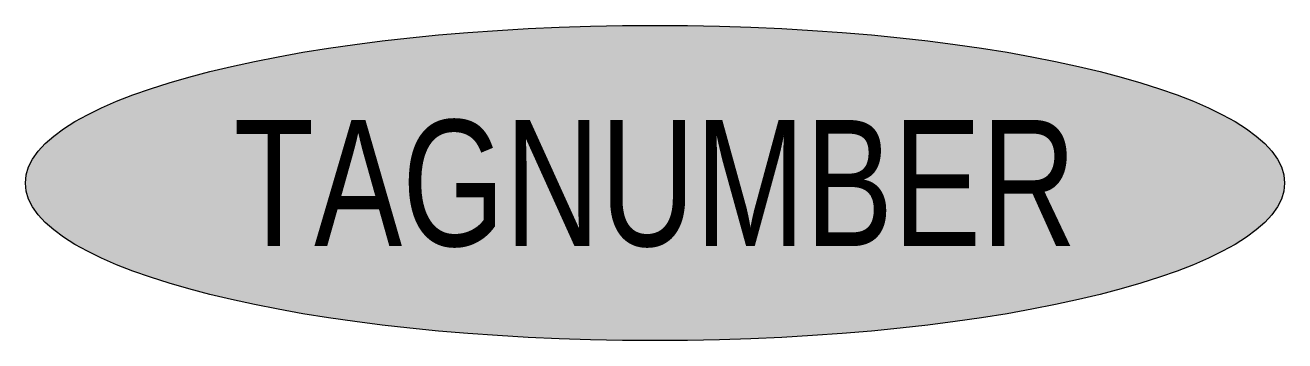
# Model space of a CAD drawing. Extents: x -0.5 to 0.5, y -0.13 to 0.13.
import ezdxf
from ezdxf.enums import TextEntityAlignment as Align

# ---------------------------------------------------------------- set-up
doc = ezdxf.new("R2010")
doc.units = 0
doc.header["$MEASUREMENT"] = 0
doc.layers.get('0').update_dxf_attribs({"lineweight": 20})
doc.styles.add('COA_Existing', font='arial.ttf', dxfattribs={"height": 2})

msp = doc.modelspace()

# ---------------------------------------------------------------- hatches: boundary and pattern name
at = {"linetype": 'ByBlock', "lineweight": -2, "true_color": 0xffffff, "transparency": 16777216}
h = msp.add_hatch(color=7, dxfattribs=at)
h.dxf.hatch_style = 1
edge = h.paths.add_edge_path()
edge.add_ellipse((0, 0), major_axis=(-0.5, 0), ratio=0.25, start_angle=0, end_angle=360)

# ---------------------------------------------------------------- linework, layer by layer
at = {"color": 0, "linetype": 'ByBlock', "lineweight": -2, "transparency": 16777216}
msp.add_ellipse((0, 0), major_axis=(-0.5, 0), ratio=0.25, dxfattribs=at)

# ---------------------------------------------------------------- texts
at = {"color": 0, "linetype": 'ByBlock', "lineweight": -2, "transparency": 16777216, "style": 'COA_Existing', "width": 0.75}
msp.add_attdef('TAGNUMBER', text='INT.______', height=0.1, dxfattribs=at).set_placement((0, 0), align=Align.MIDDLE)

doc.saveas('drawing.dxf')
